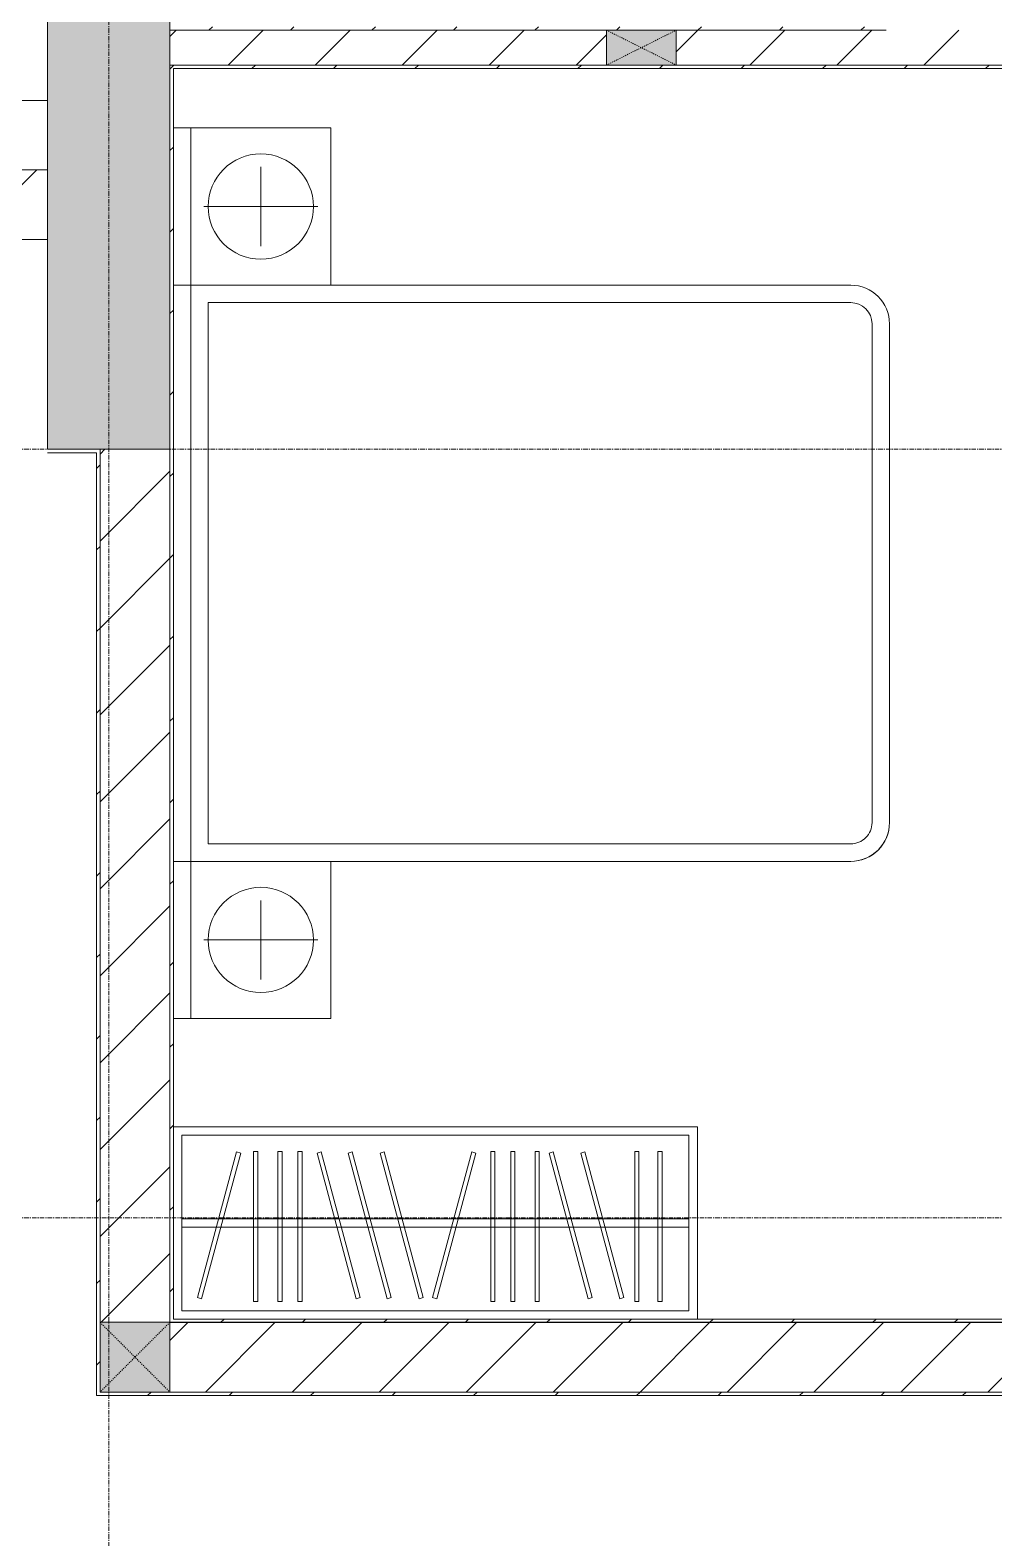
# Model space of a CAD drawing. Header units: millimetres. Extents: x 5356 to 209803, y -16346 to 109894.
# Drawn here: x 83328 to 86086, y 36121 to 40437 of the extents above; entities that cross this region are included whole.
import ezdxf

# ---------------------------------------------------------------- set-up
doc = ezdxf.new("R2010")
doc.units = ezdxf.units.MM
doc.linetypes.add('Dash', pattern=[6, 3, -3])
doc.linetypes.add('Grid Line', pattern=[22.225, 12.7, -3.175, 3.175, -3.175])
for name, color, linetype, lineweight in [('0-1', 7, 'Continuous', 5), ('A-WALL', 113, 'Continuous', 9), ('A-WALL-1', 253, 'Continuous', 18), ('A-WALL-2', 9, 'Continuous', 9), ('A-WALL-3', 113, 'Continuous', 18), ('A-WALL-PATT-1', 10, 'Continuous', 9), ('A-WALL-PATT-2', 9, 'Continuous', 9), ('A-WALL-PATT-3', 111, 'Continuous', 9), ('I-FURN-1', 9, 'Continuous', 9), ('I-WALL-1', 253, 'Continuous', 18), ('I-WALL-3', 2, 'Continuous', 18), ('S-BEAM-1', 9, 'Continuous', 9), ('S-COLS', 52, 'Continuous', 9), ('S-COLS-1', 254, 'Continuous', 5), ('S-COLS-2', 253, 'Continuous', 18), ('S-COLS-3', 9, 'Continuous', 9), ('S-COLS-4', 52, 'Continuous', 18), ('S-COLS-5', 52, 'Dash', 9), ('S-COLS-HDLN', 52, 'Dash', 9), ('S-COLS-HDLN-1', 9, 'Dash', 9), ('S-GRID-1', 1, 'Grid Line', 9)]:
    doc.layers.add(name, color=color, linetype=linetype, lineweight=lineweight)
pattern_1 = [(45, (0, 0), (-116.67262, 116.67262), [])]
pattern_2 = [(45, (0, 0), (-124.4508, 124.4508), [])]

# ---------------------------------------------------------------- blocks, each defined once
blk = doc.blocks.new('NCV_TKTC_KET CAU_rvt-1-TKCS_MB ĐỊNH VỊ MỐC TỌA ĐỘ CÔNG TRÌNH')
at = {"layer": 'S-COLS-1'}
blk.add_hatch(color=256, dxfattribs=at).paths.add_polyline_path([(83377.6, 39236.9), (83727.6, 39236.9), (83727.6, 40536.9), (83377.6, 40536.9), (83377.6, 39870.6)])
at = {"layer": 'S-BEAM-1'}
blk.add_line((83377.6, 40235.6), (77527.6, 40235.6), dxfattribs=at)
at = {"layer": 'S-COLS-2'}
for p, q in [((83377.6, 40536.9), (83377.6, 39236.9)), ((83727.6, 39236.9), (83727.6, 40536.9)), ((83377.6, 39236.9), (83727.6, 39236.9))]:
    blk.add_line(p, q, dxfattribs=at)
blk = doc.blocks.new('GIUONG NGU-2TAB-1600x2000 - GIUONG NGU-2TAB-1600x2000-851491-TKCS_MB ĐỊNH VỊ MỐC TỌA ĐỘ CÔNG TRÌNH')
at = {"layer": 'I-FURN-1'}
for p, q in [((569.6, 2050), (1997.1, 2050)), ((1997.1, 2050), (569.6, 2050)), ((1997.1, 2000), (569.6, 2000)), ((458.5, 50), (458.5, 1938.9)), ((458.5, 1938.9), (458.5, 50)), ((508.5, 1938.9), (508.5, 100)), ((2058.2, 100), (2058.2, 1938.9)), ((2108.2, 1938.9), (2108.2, 50)), ((2108.2, 50), (2108.2, 1938.9)), ((8.5, 50), (8.5, 450.3)), ((8.5, 450.3), (458.5, 450.3)), ((8.5, 450.3), (458.5, 450.3)), ((8.5, 50), (8.5, 450.3)), ((458.5, 450.3), (458.5, 50)), ((458.5, 450.3), (458.5, 50)), ((2108.2, 50), (2108.2, 450.3)), ((2108.2, 450.3), (2558.2, 450.3)), ((2108.2, 450.3), (2108.2, 50)), ((2558.2, 450.3), (2108.2, 450.3)), ((2558.2, 450.3), (2558.2, 50)), ((2558.2, 50), (2558.2, 450.3)), ((233.5, 86.8), (233.5, 413.5)), ((2333.2, 86.8), (2333.2, 413.5)), ((120.2, 250.2), (346.8, 250.2)), ((2446.5, 250.2), (2219.8, 250.2)), ((508.5, 100), (2058.2, 100)), ((458.5, 50), (8.5, 50)), ((8.5, 0), (8.5, 50)), ((8.5, 50), (458.5, 50)), ((458.5, 50), (8.5, 50)), ((2108.2, 50), (458.5, 50)), ((458.5, 50), (458.5, 0)), ((458.5, 0), (458.5, 50)), ((458.5, 50), (2108.2, 50)), ((458.5, 50), (2108.2, 50)), ((2558.2, 50), (2108.2, 50)), ((2108.2, 50), (2558.2, 50)), ((2108.2, 0), (2108.2, 50)), ((2108.2, 50), (2108.2, 0)), ((2108.2, 50), (2558.2, 50)), ((2558.2, 50), (2558.2, 0))]:
    blk.add_line(p, q, dxfattribs=at)
for centre in [(233.5, 250.2), (2333.2, 250.2)]:
    blk.add_circle(centre, 150.7, dxfattribs=at)
for centre, radius, start, end in [((569.6, 1938.9), 111.1, 90, 180), ((569.6, 1938.9), 111.1, 90, 180), ((1997.1, 1938.9), 111.1, 0, 90), ((1997.1, 1938.9), 111.1, 360, 90), ((569.6, 1938.9), 61.1, 90, 180), ((1997.1, 1938.9), 61.1, 360, 90)]:
    blk.add_arc(centre, radius, start, end, dxfattribs=at)
blk = doc.blocks.new('TU QUAN AO-SUITE ROOM_3 - TU QUAN AO-SUITE ROOM_3-V159-TKCS_MB ĐỊNH VỊ MỐC TỌA ĐỘ CÔNG TRÌNH')
at = {"layer": 'I-FURN-1'}
for p, q in [((-550, 1500), (0, 1500)), ((-550, 0), (-550, 1500)), ((0, 1500), (-550, 1500)), ((-550, 1500), (-550, 0)), ((-24, 1476), (-526, 1476)), ((-526, 1476), (-526, 600)), ((-526, 1476), (-526, 24)), ((-287, 576), (-287, 1476)), ((-263, 576), (-263, 1476)), ((-24, 24), (-24, 1476)), ((-480.1, 1386.9), (-480.1, 1398.9)), ((-480.1, 1398.9), (-50.1, 1398.9)), ((-480.1, 1386.9), (-480.1, 1398.9)), ((-50.1, 1386.9), (-480.1, 1386.9)), ((-50.1, 1398.9), (-50.1, 1386.9)), ((-480.1, 1320.5), (-480.1, 1332.5)), ((-480.1, 1332.5), (-50.1, 1332.5)), ((-480.1, 1320.5), (-480.1, 1332.5)), ((-50.1, 1320.5), (-480.1, 1320.5)), ((-50.1, 1332.5), (-50.1, 1320.5)), ((-478.3, 1178.1), (-61.3, 1289.9)), ((-58.2, 1278.3), (-475.2, 1166.5)), ((-61.3, 1289.9), (-58.2, 1278.3)), ((-478.3, 1086.9), (-61.3, 1198.6)), ((-475.2, 1166.5), (-478.3, 1178.1)), ((-58.2, 1187.1), (-475.2, 1075.3)), ((-61.3, 1198.6), (-58.2, 1187.1)), ((-475.2, 1075.3), (-478.3, 1086.9)), ((-480.1, 1035.3), (-480.1, 1047.3)), ((-480.1, 1047.3), (-50.1, 1047.3)), ((-480.1, 1035.3), (-480.1, 1047.3)), ((-50.1, 1047.3), (-50.1, 1035.3)), ((-50.1, 1035.3), (-480.1, 1035.3)), ((-480.1, 965.8), (-480.1, 977.8)), ((-480.1, 977.8), (-50.1, 977.8)), ((-480.1, 965.8), (-480.1, 977.8)), ((-50.1, 965.8), (-480.1, 965.8)), ((-50.1, 977.8), (-50.1, 965.8)), ((-480.1, 908.6), (-480.1, 920.6)), ((-480.1, 920.6), (-50.1, 920.6)), ((-480.1, 908.6), (-480.1, 920.6)), ((-50.1, 908.6), (-480.1, 908.6)), ((-50.1, 920.6), (-50.1, 908.6)), ((-475.2, 865.5), (-478.3, 853.9)), ((-58.2, 753.7), (-475.2, 865.5)), ((-478.3, 853.9), (-61.3, 742.1)), ((-61.3, 742.1), (-58.2, 753.7)), ((-478.3, 603.1), (-61.3, 714.9)), ((-58.2, 703.3), (-475.2, 591.5)), ((-61.3, 714.9), (-58.2, 703.3)), ((-478.3, 511.9), (-61.3, 623.6)), ((-58.2, 612.1), (-475.2, 500.3)), ((-61.3, 623.6), (-58.2, 612.1)), ((-550, 24), (-550, 576)), ((-526, 24), (-526, 600)), ((-475.2, 591.5), (-478.3, 603.1)), ((-287, 24), (-287, 576)), ((-263, 24), (-263, 576)), ((-478.3, 423.1), (-61.3, 534.9)), ((-58.2, 523.3), (-475.2, 411.5)), ((-61.3, 534.9), (-58.2, 523.3)), ((-475.2, 500.3), (-478.3, 511.9)), ((-475.2, 411.5), (-478.3, 423.1)), ((-480.1, 368.4), (-480.1, 356.4)), ((-50.1, 368.4), (-480.1, 368.4)), ((-480.1, 356.4), (-50.1, 356.4)), ((-50.1, 356.4), (-50.1, 368.4)), ((-480.1, 311.2), (-480.1, 299.2)), ((-50.1, 311.2), (-480.1, 311.2)), ((-50.1, 299.2), (-50.1, 311.2)), ((-480.1, 299.2), (-50.1, 299.2)), ((-480.1, 241.7), (-480.1, 229.7)), ((-50.1, 241.7), (-480.1, 241.7)), ((-480.1, 229.7), (-50.1, 229.7)), ((-50.1, 229.7), (-50.1, 241.7)), ((-475.2, 192.7), (-478.3, 181.1)), ((-478.3, 181.1), (-61.3, 69.4)), ((-58.2, 80.9), (-475.2, 192.7)), ((-61.3, 69.4), (-58.2, 80.9)), ((-526, 24), (-24, 24))]:
    blk.add_line(p, q, dxfattribs=at)
blk = doc.blocks.new('G1_SOF - BO TRU - 100x200-V64-TKCS_MB ĐỊNH VỊ MỐC TỌA ĐỘ CÔNG TRÌNH')
at = {"layer": 'S-COLS-3'}
blk.add_hatch(color=256, dxfattribs=at).paths.add_polyline_path([(-50, -100), (50, -100), (50, 100), (-50, 100)])
at = {"layer": 'S-COLS-2'}
for p, q in [((-50, 100), (50, 100)), ((-50, -100), (-50, 100)), ((50, 100), (50, -100)), ((50, -100), (-50, -100))]:
    blk.add_line(p, q, dxfattribs=at)
at = {"layer": 'S-COLS-HDLN-1'}
for p, q in [((50, -100), (-50, 100)), ((-50, -100), (50, 100))]:
    blk.add_line(p, q, dxfattribs=at)
blk = doc.blocks.new('NCV_TKTC_TANG 1_rvt-1-TKCS_MB ĐỊNH VỊ MỐC TỌA ĐỘ CÔNG TRÌNH')
at = {"layer": 'A-WALL-PATT-1'}
h = blk.add_hatch(dxfattribs=at)
h.set_pattern_fill('FP_2', color=256, style=0, pattern_type=2)
h.set_pattern_definition(pattern_2)
h.paths.add_polyline_path([(83727.6, 40336.9), (84977.2, 40336.9), (84977.2, 40436.9), (83727.2, 40436.9), (83727.2, 40336.9)])
h.paths.add_polyline_path([(87177.6, 40336.9), (87427.6, 40336.9), (87427.6, 40436.9), (87177.6, 40436.9), (87177.6, 40386.9)])
h.paths.add_polyline_path([(86277.6, 40336.9), (86277.6, 40436.9), (85177.2, 40436.9), (85177.2, 40336.9), (85245, 40336.9)])
h.paths.add_polyline_path([(88227.6, 40336.9), (88477.6, 40336.9), (88477.6, 40436.9), (88227.6, 40436.9), (88227.6, 40363.7)])
at = {"layer": 'A-WALL-PATT-2'}
h = blk.add_hatch(dxfattribs=at)
h.set_pattern_fill('FP_3', color=256, style=0, pattern_type=2)
h.set_pattern_definition(pattern_1)
h.paths.add_polyline_path([(83727.6, 40436.9), (85767.6, 40436.9), (85767.6, 40446.9), (83727.6, 40446.9)])
h = blk.add_hatch(dxfattribs=at)
h.set_pattern_fill('FP_3', color=256, style=0, pattern_type=2)
h.set_pattern_definition(pattern_1)
h.paths.add_polyline_path([(84034.6, 40326.9), (86277.6, 40326.9), (86277.6, 40336.9), (83727.6, 40336.9), (83727.6, 40326.9), (83737.6, 40326.9)])
h.paths.add_polyline_path([(87177.6, 40326.9), (87267.6, 40326.9), (87267.6, 40336.9), (87177.6, 40336.9)])
h = blk.add_hatch(dxfattribs=at)
h.set_pattern_fill('FP_3', color=256, style=0, pattern_type=2)
h.set_pattern_definition(pattern_1)
h.paths.add_polyline_path([(83737.6, 36746.9), (83737.6, 40326.9), (83727.6, 40326.9), (83727.6, 36746.9)])
h = blk.add_hatch(dxfattribs=at)
h.set_pattern_fill('FP_3', color=256, style=0, pattern_type=2)
h.set_pattern_definition(pattern_1)
h.paths.add_polyline_path([(83727.6, 36736.9), (86277.6, 36736.9), (86277.6, 36746.9), (83727.6, 36746.9)])
at = {"layer": 'A-WALL-1'}
for p, q in [((83727.6, 40436.9), (83727.2, 40436.9)), ((83727.2, 40436.9), (83727.2, 40336.9)), ((85777.6, 40436.9), (85767.6, 40436.9)), ((83727.2, 40336.9), (83727.6, 40336.9))]:
    blk.add_line(p, q, dxfattribs=at)
at = {"layer": 'A-WALL-2'}
for p, q in [((83727.6, 40436.9), (84977.2, 40436.9)), ((84977.2, 40436.9), (83727.6, 40436.9)), ((85177.2, 40436.9), (85767.6, 40436.9)), ((85767.6, 40436.9), (85177.2, 40436.9)), ((84977.2, 40336.9), (83727.6, 40336.9)), ((83727.6, 40336.9), (84977.2, 40336.9)), ((86277.6, 40336.9), (85177.2, 40336.9)), ((85177.2, 40336.9), (86277.6, 40336.9))]:
    blk.add_line(p, q, dxfattribs=at)
at = {"layer": 'I-WALL-1'}
for p, q in [((83727.6, 40446.9), (83727.6, 40436.9)), ((83727.6, 40336.9), (83727.6, 40326.9)), ((83727.6, 40326.9), (83727.6, 36746.9)), ((83737.6, 40326.9), (86277.6, 40326.9)), ((83737.6, 36746.9), (83737.6, 40326.9)), ((83727.6, 36746.9), (83727.6, 36736.9)), ((83727.6, 36736.9), (86277.6, 36736.9)), ((86267.6, 36746.9), (83737.6, 36746.9))]:
    blk.add_line(p, q, dxfattribs=at)
at = {"layer": 'I-FURN-1'}
for name, p, rotation in [('GIUONG NGU-2TAB-1600x2000 - GIUONG NGU-2TAB-1600x2000-851491-TKCS_MB ĐỊNH VỊ MỐC TỌA ĐỘ CÔNG TRÌNH', (83737.6, 40165.4), 270.0000000000001), ('TU QUAN AO-SUITE ROOM_3 - TU QUAN AO-SUITE ROOM_3-V159-TKCS_MB ĐỊNH VỊ MỐC TỌA ĐỘ CÔNG TRÌNH', (83737.6, 36746.9), 270.0000000000007)]:
    blk.add_blockref(name, p, dxfattribs=dict(at, rotation=rotation))
at = {"layer": 'S-COLS-3', "rotation": 270.0000000000011}
blk.add_blockref('G1_SOF - BO TRU - 100x200-V64-TKCS_MB ĐỊNH VỊ MỐC TỌA ĐỘ CÔNG TRÌNH', (85077.2, 40386.9), dxfattribs=at)
blk = doc.blocks.new('G1_SOF - BO TRU - 200x200-3050151-TKCS_MB ĐỊNH VỊ MỐC TỌA ĐỘ CÔNG TRÌNH')
at = {"layer": 'S-COLS-HDLN'}
for p, q in [((-100, 100), (100, -100)), ((100, 100), (-100, -100))]:
    blk.add_line(p, q, dxfattribs=at)

msp = doc.modelspace()

# ---------------------------------------------------------------- hatches: boundary and pattern name
at = {"layer": 'A-WALL-PATT-3'}
h = msp.add_hatch(dxfattribs=at)
h.set_pattern_fill('FP_1', color=256, style=0, pattern_type=2)
h.set_pattern_definition(pattern_2)
h.paths.add_polyline_path([(82824.2, 39837.4), (83377.6, 39837.4), (83377.6, 40037.4), (82552.2, 40037.4), (82552.2, 39837.4)])
h.paths.add_polyline_path([(77537.6, 39837.4), (78352.2, 39837.4), (78352.2, 40037.4), (77527.6, 40037.4), (77527.6, 39837.4)])
h.paths.add_polyline_path([(80152.2, 39837.4), (80752.2, 39837.4), (80752.2, 40037.4), (80152.2, 40037.4), (80152.2, 39997.4)])
h = msp.add_hatch(dxfattribs=at)
h.set_pattern_fill('FP_1', color=256, style=0, pattern_type=2)
h.set_pattern_definition(pattern_2)
h.paths.add_polyline_path([(83527.6, 36737.8), (83727.6, 36737.8), (83727.6, 39236.9), (83527.6, 39236.9), (83527.6, 38884.4)])
h = msp.add_hatch(dxfattribs=at)
h.set_pattern_fill('FP_8', color=256, style=0, pattern_type=2)
h.set_pattern_definition(pattern_1)
h.paths.add_polyline_path([(83517.6, 36527.8), (83527.6, 36527.8), (83527.6, 39226.9), (83517.6, 39226.9), (83517.6, 38884.4)])
h = msp.add_hatch(dxfattribs=at)
h.set_pattern_fill('FP_1', color=256, style=0, pattern_type=2)
h.set_pattern_definition(pattern_2)
h.paths.add_polyline_path([(83727.6, 36537.8), (87627.6, 36537.8), (87627.6, 36737.8), (83727.6, 36737.8)])
h.paths.add_polyline_path([(90086.8, 36537.8), (91652.6, 36537.8), (91652.6, 36737.8), (89917.5, 36737.8), (89917.5, 36537.8)])
h.paths.add_polyline_path([(87827.6, 36537.8), (88827.5, 36537.8), (88827.5, 36737.8), (87827.6, 36737.8)])
h = msp.add_hatch(dxfattribs=at)
h.set_pattern_fill('FP_8', color=256, style=0, pattern_type=2)
h.set_pattern_definition(pattern_1)
h.paths.add_polyline_path([(86758.1, 36527.8), (87727.6, 36527.8), (87727.6, 36537.8), (83527.6, 36537.8), (83527.6, 36527.8), (86455.5, 36527.8)])
at = {"layer": 'S-COLS-1'}
msp.add_hatch(color=256, dxfattribs=at).paths.add_polyline_path([(83527.6, 36537.8), (83727.6, 36537.8), (83727.6, 36737.8), (83527.6, 36737.8)])

# ---------------------------------------------------------------- linework, layer by layer
at = {"layer": 'A-WALL'}
for p, q in [((83377.6, 40037.4), (82552.2, 40037.4)), ((82552.2, 39837.4), (83377.6, 39837.4)), ((83527.6, 36737.8), (83527.6, 39236.9)), ((83527.6, 36737.8), (83727.6, 36737.8)), ((83727.6, 36737.8), (83727.6, 36537.8))]:
    msp.add_line(p, q, dxfattribs=at)
at = {"layer": 'A-WALL-3'}
for p, q in [((83377.6, 39837.4), (83377.6, 40037.4)), ((83727.6, 39236.9), (83527.6, 39236.9)), ((83727.6, 36737.8), (83727.6, 39236.9)), ((87627.6, 36737.8), (83727.6, 36737.8))]:
    msp.add_line(p, q, dxfattribs=at)
at = {"layer": 'I-WALL-3'}
for p, q in [((83527.6, 39236.9), (83377.6, 39236.9)), ((83377.6, 39226.9), (83517.6, 39226.9)), ((83517.6, 39226.9), (83517.6, 36527.8)), ((83527.6, 36537.8), (83527.6, 36737.8)), ((83517.6, 36527.8), (87717.6, 36527.8)), ((87727.6, 36537.8), (83527.6, 36537.8))]:
    msp.add_line(p, q, dxfattribs=at)
at = {"layer": 'S-COLS'}
for p, q in [((83727.6, 36737.8), (83527.6, 36737.8)), ((83727.6, 36537.8), (83727.6, 36737.8))]:
    msp.add_line(p, q, dxfattribs=at)
at = {"layer": 'S-COLS-4'}
for p, q in [((83527.6, 36737.8), (83527.6, 36537.8)), ((83527.6, 36537.8), (83727.6, 36537.8))]:
    msp.add_line(p, q, dxfattribs=at)
at = {"layer": 'S-GRID-1'}
for p, q in [((83552.6, 20960.6), (83552.6, 80482.7)), ((131551.8, 39236.9), (29351.8, 39236.9)), ((131551.8, 37036.9), (29351.8, 37036.9))]:
    msp.add_line(p, q, dxfattribs=at)

# ---------------------------------------------------------------- block references
at = {"layer": '0-1'}
for name in ['NCV_TKTC_KET CAU_rvt-1-TKCS_MB ĐỊNH VỊ MỐC TỌA ĐỘ CÔNG TRÌNH', 'NCV_TKTC_TANG 1_rvt-1-TKCS_MB ĐỊNH VỊ MỐC TỌA ĐỘ CÔNG TRÌNH']:
    msp.add_blockref(name, (0, 0), dxfattribs=at)
at = {"layer": 'S-COLS-5'}
msp.add_blockref('G1_SOF - BO TRU - 200x200-3050151-TKCS_MB ĐỊNH VỊ MỐC TỌA ĐỘ CÔNG TRÌNH', (83627.6, 36637.8), dxfattribs=at)

doc.saveas('drawing.dxf')
